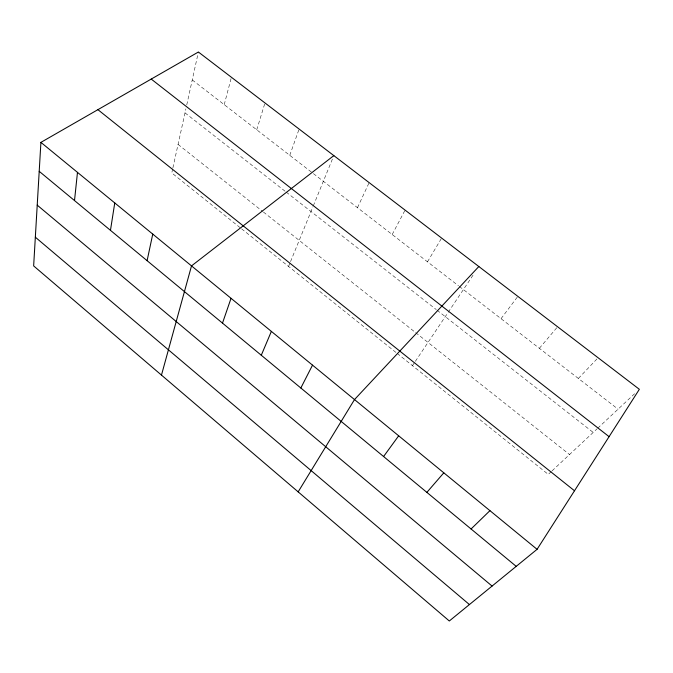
<?xml version="1.0" encoding="UTF-8"?>
<svg xmlns="http://www.w3.org/2000/svg" width="673" height="673" viewBox="0 0 673 673"><rect width="100%" height="100%" fill="white"/><g stroke="black" fill="none" stroke-linecap="round" stroke-linejoin="round"><path stroke-width="0.5" stroke-dasharray="3.37 2.52" d="M172.683 168.864L171.783 172.936L240.757 228.164M172.902 167.846L185.883 108.883M186.758 104.895L198.392 52.014M224.227 104.668L231.411 77.269M256.724 129.796L264.977 102.944M289.76 155.337L299.115 129.056M288.557 266.441L290.139 262.579M290.534 261.612L312.928 206.788M313.315 205.845L333.446 156.565M357.481 207.688L369.149 182.627M392.191 234.524L405.079 210.102M427.49 261.822L441.631 238.065M412.456 365.649L414.761 362.209M415.342 361.351L447.621 313.147M448.201 312.272L473.119 275.064M501.04 318.682L517.857 296.372M539.359 348.303L557.606 326.775M578.368 378.462L598.095 357.75M551.322 471.571L548.285 474.406L397.028 353.291M552.079 470.856L596.968 428.911M597.725 428.205L636.313 392.14M192.251 79.944L458.506 285.789M459.323 286.42L618.083 409.176M184.999 112.871L285.369 191.443M286.193 192.091L436.272 309.588M437.088 310.228L593.199 432.436M178.059 144.409L262.605 211.389M263.412 212.029L414.829 331.982M415.653 332.639L569.535 454.544M241.573 228.82L396.212 352.644"/><path stroke-width="1.01" d="M40.91 142.373L33.65 265.911L449.312 620.986L537.079 549.319L639.35 389.305L198.392 52.014L40.91 142.373L537.079 549.319M74.51 200.562L77.479 172.364M110.465 230.343L114.755 202.935M147.101 260.687L152.754 234.103M161.47 375.097L191.511 265.894L333.833 155.614M222.494 323.116L231.041 298.316M261.284 355.243L271.37 331.385M300.839 388.001L312.516 365.136M298.164 491.87L354.503 399.577L478.831 266.525M383.585 456.521L398.677 435.81M426.867 492.375L443.81 472.825M471.066 528.978L489.936 510.656M151.223 79.078L609.082 436.659M97.913 109.665L574.498 490.768M39.211 171.329L516.208 566.363M37.217 205.139L492.072 586.065M35.341 237.199L469.426 604.564"/></g></svg>
